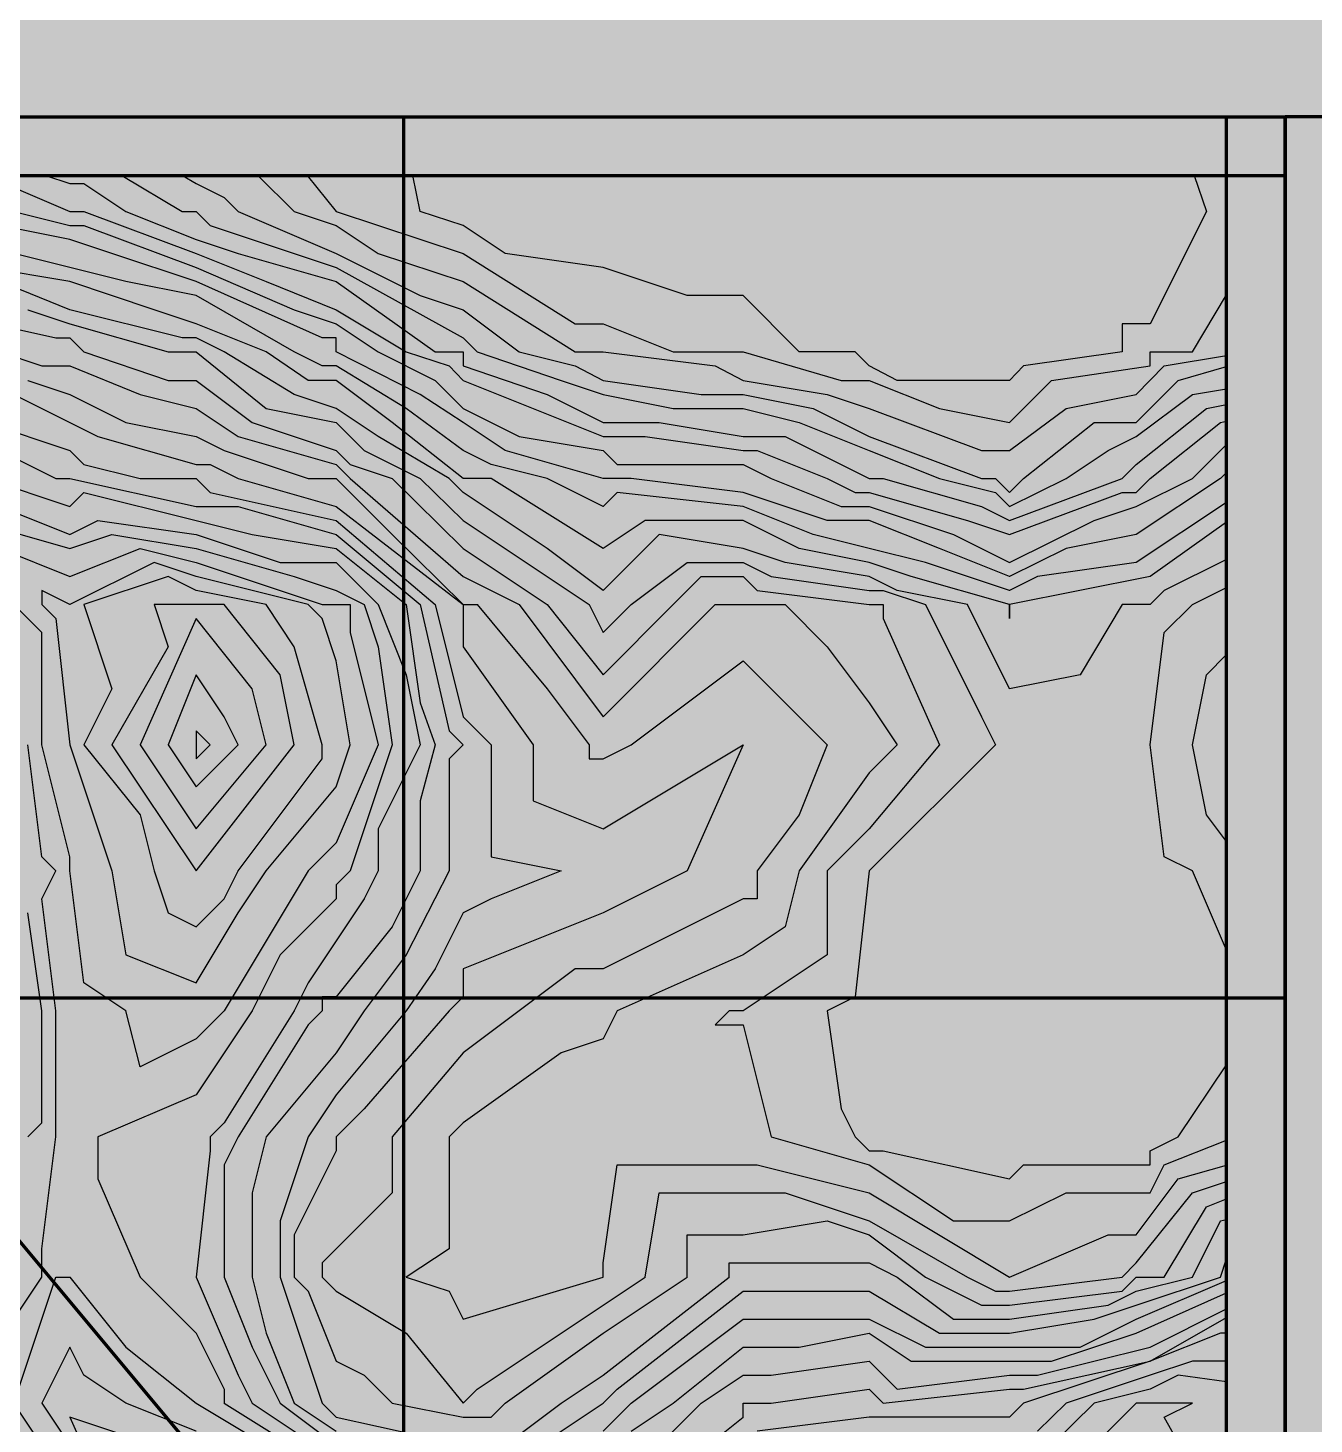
# Model space of a CAD drawing. Header units: millimetres. Extents: x 401 to 30661, y 2016 to 22119.
# Drawn here: x 7411 to 9600, y 12890 to 15267 of the extents above; entities that cross this region are included whole.
import ezdxf

# ---------------------------------------------------------------- set-up
doc = ezdxf.new("R2010")
doc.units = ezdxf.units.MM
doc.layers.add('3RD', color=140, linetype='Continuous', lineweight=25, true_color=0x7debff)
doc.layers.add('4TH DETAILS', color=125, linetype='Continuous', lineweight=15, true_color=0x39ffb0)
doc.layers.add('BACKGROUND', color=7, linetype='Continuous', true_color=0x000000)
for name, color, linetype, lineweight, true_color, transparency in [('GLOW-CYAN', 7, 'Continuous', 100, 0x7debff, 0.8), ('GLOW-CYAN-2', 7, 'Continuous', 50, 0x7debff, 0.8), ('GLOW-EMERALD-2', 7, 'Continuous', 30, 0x39ffb0, 0.8)]:
    doc.layers.add(name, color=color, linetype=linetype, lineweight=lineweight, true_color=true_color, transparency=transparency)
doc.layers.add('LAYOUT', color=83, linetype='Continuous', lineweight=50, true_color=0x7debff, plot=False)

msp = doc.modelspace()

# ---------------------------------------------------------------- hatches: boundary and pattern name
at = {"layer": 'BACKGROUND'}
h = msp.add_hatch(color=256, dxfattribs=at)
h.dxf.hatch_style = 1
h.paths.add_polyline_path([(400.723, 2015.745), (30660.634, 2015.745), (30660.634, 22119.328), (400.723, 22119.328)])

# ---------------------------------------------------------------- linework, layer by layer
at = {"layer": '3RD'}
msp.add_lwpolyline([(2050.723, 10665.853), (9450.723, 10665.853), (9450.723, 15015.853), (2050.723, 15015.853)], close=True, dxfattribs=at)
at = {"layer": '4TH DETAILS'}
for points in [[(2050.723, 10665.853), (9450.723, 10665.853), (9450.723, 15015.853), (2050.723, 15015.853)], [(7601.503, 14380.58), (7696.884, 14356.734), (7911.493, 14285.198), (7935.338, 14285.198), (7959.183, 14285.198), (7959.183, 14237.508), (8006.874, 14046.745), (7935.338, 13879.827), (7887.647, 13832.136), (7816.111, 13712.91), (7744.575, 13593.683), (7696.884, 13545.992), (7601.503, 13498.301), (7577.658, 13593.683), (7506.122, 13641.374), (7482.276, 13832.136), (7482.276, 13855.982), (7434.585, 14046.745), (7434.585, 14237.508), (7386.895, 14285.198), (7363.049, 14380.58), (7482.276, 14332.889)], [(7625.348, 14356.734), (7482.276, 14285.198), (7434.585, 14309.044), (7434.585, 14285.198), (7458.431, 14261.353), (7482.276, 14046.745), (7553.812, 13832.136), (7577.658, 13689.064), (7696.884, 13641.374), (7768.421, 13760.6), (7816.111, 13832.136), (7935.338, 13975.209), (7959.183, 14046.745), (7935.338, 14189.817), (7911.493, 14261.353), (7887.647, 14285.198), (7696.884, 14332.889)], [(7649.194, 14332.889), (7506.122, 14285.198), (7553.812, 14142.126), (7506.122, 14046.745), (7601.503, 13927.518), (7625.348, 13832.136), (7649.194, 13760.6), (7696.884, 13736.755), (7744.575, 13784.446), (7768.421, 13832.136), (7911.493, 14022.899), (7911.493, 14046.745), (7863.802, 14213.662), (7816.111, 14285.198), (7696.884, 14309.044)], [(7673.039, 14285.198), (7625.348, 14285.198), (7649.194, 14213.662), (7553.812, 14046.745), (7696.884, 13832.136), (7863.802, 14046.745), (7839.957, 14165.971), (7744.575, 14285.198), (7696.884, 14285.198)], [(7696.884, 14261.353), (7601.503, 14046.745), (7696.884, 13903.672), (7816.111, 14046.745), (7792.266, 14142.126)], [(7696.884, 14165.971), (7649.194, 14046.745), (7696.884, 13975.209), (7768.421, 14046.745), (7744.575, 14094.435)], [(7696.884, 14070.59), (7696.884, 14046.745), (7696.884, 14022.899), (7720.73, 14046.745)]]:
    msp.add_lwpolyline(points, close=True, dxfattribs=at)
for points in [[(7338.584, 15015.853), (7482.276, 14954.271), (7506.122, 14954.271), (7696.884, 14882.735), (7816.111, 14835.044), (7935.338, 14787.354), (8054.565, 14715.817), (8127.504, 14691.972), (8151.349, 14666.724), (8270.576, 14619.033), (8389.803, 14571.343), (8461.339, 14571.343), (8628.256, 14547.497), (8652.102, 14547.497), (8771.328, 14499.807), (8819.019, 14475.961), (8842.864, 14475.961), (9009.782, 14428.27), (9081.318, 14404.425), (9273.484, 14475.961), (9297.329, 14475.961), (9321.174, 14499.807), (9440.401, 14595.188), (9450.723, 14597.768)], [(7440.602, 15015.853), (7482.276, 15001.962), (7506.122, 15001.962), (7577.658, 14954.271), (7696.884, 14906.58), (7768.421, 14882.735), (7935.338, 14835.044), (8103.658, 14715.817), (8151.349, 14715.817), (8151.349, 14691.972), (8294.421, 14642.879), (8389.803, 14595.188), (8485.184, 14595.188), (8628.256, 14571.343), (8699.792, 14571.343), (8842.864, 14499.807), (8866.71, 14499.807), (9033.627, 14452.116), (9081.318, 14428.27), (9273.484, 14499.807), (9297.329, 14523.652), (9416.556, 14619.033), (9450.723, 14625.867)], [(7570.402, 15015.853), (7673.039, 14954.271), (7696.884, 14954.271), (7720.73, 14930.426), (7935.338, 14858.89), (8151.349, 14739.663), (8175.194, 14715.817), (8318.267, 14666.724), (8389.803, 14642.879), (8509.029, 14619.033), (8628.256, 14619.033), (8723.638, 14595.188), (8842.864, 14547.497), (8962.091, 14499.807), (9057.473, 14475.961), (9081.318, 14452.116), (9178.102, 14499.807), (9249.638, 14547.497), (9297.329, 14571.343), (9392.71, 14642.879), (9450.723, 14652.547)], [(7673.732, 15015.853), (7696.884, 15001.962), (7744.575, 14978.116), (7768.421, 14954.271), (7935.338, 14882.735), (8078.41, 14811.199), (8151.349, 14787.354), (8246.73, 14715.817), (8342.112, 14691.972), (8389.803, 14666.724), (8556.72, 14642.879), (8628.256, 14642.879), (8747.483, 14619.033), (8842.864, 14571.343), (9033.627, 14499.807), (9057.473, 14499.807), (9081.318, 14475.961), (9105.163, 14499.807), (9225.793, 14595.188), (9297.329, 14595.188), (9368.865, 14666.724), (9450.723, 14690.8)], [(7802.22, 15015.853), (7863.802, 14954.271), (7935.338, 14930.426), (8006.874, 14882.735), (8151.349, 14835.044), (8342.112, 14715.817), (8365.957, 14715.817), (8389.803, 14715.817), (8580.565, 14691.972), (8628.256, 14666.724), (8771.328, 14642.879), (8842.864, 14619.033), (9033.627, 14547.497), (9081.318, 14547.497), (9178.102, 14619.033), (9297.329, 14642.879), (9345.02, 14691.972), (9450.723, 14709.589)], [(7886.072, 15015.853), (7935.338, 14954.271), (8151.349, 14882.735), (8342.112, 14763.508), (8389.803, 14763.508), (8509.029, 14715.817), (8604.411, 14715.817), (8628.256, 14715.817), (8795.174, 14666.724), (8842.864, 14666.724), (8962.091, 14619.033), (9081.318, 14595.188), (9152.854, 14666.724), (9321.174, 14691.972), (9321.174, 14715.817), (9392.71, 14715.817), (9450.723, 14812.504)], [(9396.028, 15015.853), (9416.556, 14954.271), (9321.174, 14763.508), (9273.484, 14763.508), (9273.484, 14715.817), (9105.163, 14691.972), (9081.318, 14666.724), (8890.555, 14666.724), (8842.864, 14691.972), (8819.019, 14715.817), (8723.638, 14715.817), (8628.256, 14811.199), (8532.875, 14811.199), (8389.803, 14858.89), (8222.885, 14882.735), (8151.349, 14930.426), (8078.41, 14954.271), (8066.094, 15015.853)], [(9450.723, 14510.128), (9440.401, 14499.807), (9297.329, 14404.425), (9178.102, 14380.58), (9081.318, 14332.889), (8962.091, 14380.58), (8842.864, 14428.27), (8771.328, 14428.27), (8628.256, 14475.961), (8437.493, 14499.807), (8389.803, 14499.807), (8222.885, 14547.497), (8151.349, 14595.188), (8078.41, 14642.879), (7935.338, 14715.817), (7935.338, 14739.663), (7911.493, 14739.663), (7696.884, 14835.044), (7553.812, 14882.735), (7482.276, 14906.58), (7243.823, 14954.271)], [(7386.895, 14954.271), (7482.276, 14930.426), (7506.122, 14930.426), (7696.884, 14858.89), (7863.802, 14787.354), (7935.338, 14763.508), (8006.874, 14715.817), (8103.658, 14666.724), (8151.349, 14619.033), (8246.73, 14571.343), (8389.803, 14547.497), (8413.648, 14523.652), (8628.256, 14523.652), (8675.947, 14499.807), (8795.174, 14452.116), (8842.864, 14452.116), (8985.937, 14404.425), (9081.318, 14356.734), (9225.793, 14428.27), (9297.329, 14452.116), (9392.71, 14499.807), (9450.723, 14557.819)], [(9450.723, 14458.997), (9297.329, 14356.734), (9129.009, 14332.889), (9081.318, 14309.044), (8938.246, 14356.734), (8842.864, 14380.58), (8747.483, 14404.425), (8628.256, 14452.116), (8413.648, 14475.961), (8389.803, 14452.116), (8294.421, 14499.807), (8199.04, 14523.652), (8151.349, 14547.497), (8054.565, 14619.033), (7935.338, 14691.972), (7911.493, 14691.972), (7863.802, 14715.817), (7696.884, 14811.199), (7577.658, 14835.044), (7482.276, 14858.89), (7291.513, 14906.58)], [(9450.723, 14425.423), (9321.174, 14332.889), (9081.318, 14285.198), (9081.318, 14261.353), (9081.318, 14285.198), (8914.401, 14332.889), (8842.864, 14356.734), (8723.638, 14380.58), (8628.256, 14428.27), (8461.339, 14428.27), (8389.803, 14380.58), (8199.04, 14499.807), (8175.194, 14499.807), (8151.349, 14499.807), (8030.72, 14595.188), (7935.338, 14666.724), (7887.647, 14666.724), (7816.111, 14715.817), (7696.884, 14763.508), (7625.348, 14787.354), (7482.276, 14835.044), (7339.204, 14858.89)], [(9450.723, 14361.895), (9345.02, 14309.044), (9321.174, 14285.198), (9273.484, 14285.198), (9201.948, 14165.971), (9081.318, 14142.126), (9009.782, 14285.198), (8890.555, 14309.044), (8842.864, 14332.889), (8699.792, 14356.734), (8628.256, 14380.58), (8485.184, 14404.425), (8389.803, 14309.044), (8294.421, 14380.58), (8151.349, 14475.961), (8127.504, 14499.807), (8006.874, 14571.343), (7935.338, 14619.033), (7863.802, 14642.879), (7744.575, 14715.817), (7696.884, 14739.663), (7673.039, 14739.663), (7482.276, 14787.354), (7363.049, 14835.044)], [(7243.823, 14787.354), (7458.431, 14739.663), (7482.276, 14739.663), (7506.122, 14715.817), (7649.194, 14666.724), (7696.884, 14666.724), (7792.266, 14595.188), (7935.338, 14547.497), (7959.183, 14523.652), (8030.72, 14499.807), (8151.349, 14380.58), (8294.421, 14285.198), (8389.803, 14165.971), (8509.029, 14285.198), (8556.72, 14332.889), (8628.256, 14332.889), (8652.102, 14309.044), (8842.864, 14285.198), (8866.71, 14285.198), (8866.71, 14261.353), (8962.091, 14046.745), (8842.864, 13903.672), (8771.328, 13832.136), (8771.328, 13689.064), (8628.256, 13593.683), (8604.411, 13593.683), (8580.565, 13569.837), (8628.256, 13569.837), (8675.947, 13379.075), (8842.864, 13331.384), (8985.937, 13236.002), (9081.318, 13236.002), (9178.102, 13283.693), (9321.174, 13283.693), (9345.02, 13331.384), (9450.723, 13373.665)], [(7410.74, 14787.354), (7482.276, 14763.508), (7649.194, 14715.817), (7673.039, 14715.817), (7696.884, 14715.817), (7816.111, 14619.033), (7935.338, 14595.188), (7983.029, 14547.497), (8078.41, 14499.807), (8151.349, 14428.27), (8365.957, 14285.198), (8389.803, 14237.508), (8437.493, 14285.198), (8532.875, 14356.734), (8628.256, 14356.734), (8675.947, 14332.889), (8842.864, 14309.044), (8866.71, 14309.044), (8938.246, 14285.198), (9033.627, 14094.435), (9057.473, 14046.745), (8842.864, 13832.136), (8819.019, 13617.528), (8771.328, 13593.683), (8795.174, 13426.765), (8819.019, 13379.075), (8842.864, 13355.229), (8866.71, 13355.229), (9081.318, 13307.538), (9105.163, 13331.384), (9321.174, 13331.384), (9321.174, 13355.229), (9368.865, 13379.075), (9450.723, 13501.861)], [(7363.049, 14715.817), (7434.585, 14691.972), (7482.276, 14691.972), (7601.503, 14642.879), (7696.884, 14619.033), (7768.421, 14571.343), (7935.338, 14523.652), (7959.183, 14499.807), (8151.349, 14332.889), (8246.73, 14285.198), (8389.803, 14094.435), (8580.565, 14285.198), (8604.411, 14285.198), (8628.256, 14285.198), (8699.792, 14285.198), (8771.328, 14213.662), (8842.864, 14118.281), (8890.555, 14046.745), (8842.864, 13999.054), (8723.638, 13832.136), (8699.792, 13736.755), (8628.256, 13689.064), (8413.648, 13593.683), (8389.803, 13545.992), (8318.267, 13522.147), (8151.349, 13402.92), (8127.504, 13379.075), (8127.504, 13188.312), (8054.565, 13140.621), (8127.504, 13116.776), (8151.349, 13069.085), (8389.803, 13140.621), (8389.803, 13164.466), (8413.648, 13331.384), (8628.256, 13331.384), (8652.102, 13331.384), (8842.864, 13283.693), (9081.318, 13140.621), (9249.638, 13212.157), (9297.329, 13212.157), (9368.865, 13307.538), (9450.723, 13330.926)], [(7410.74, 14666.724), (7482.276, 14642.879), (7577.658, 14595.188), (7696.884, 14571.343), (7744.575, 14547.497), (7887.647, 14499.807), (7935.338, 14499.807), (8030.72, 14404.425), (8151.349, 14285.198), (8175.194, 14285.198), (8294.421, 14142.126), (8365.957, 14046.745), (8365.957, 14022.899), (8389.803, 14022.899), (8437.493, 14046.745), (8628.256, 14189.817), (8699.792, 14118.281), (8771.328, 14046.745), (8723.638, 13927.518), (8652.102, 13832.136), (8652.102, 13784.446), (8628.256, 13784.446), (8532.875, 13736.755), (8389.803, 13665.219), (8342.112, 13665.219), (8246.73, 13593.683), (8151.349, 13522.147), (8030.72, 13379.075), (8030.72, 13283.693), (7935.338, 13188.312), (7911.493, 13164.466), (7911.493, 13140.621), (7935.338, 13116.776), (8054.565, 13045.239), (8151.349, 12926.013), (8175.194, 12949.858), (8389.803, 13092.93), (8461.339, 13140.621), (8485.184, 13283.693), (8628.256, 13283.693), (8699.792, 13283.693), (8842.864, 13236.002), (9009.782, 13140.621), (9057.473, 13116.776), (9081.318, 13116.776), (9273.484, 13140.621), (9297.329, 13164.466), (9392.71, 13283.693), (9450.723, 13303.031)], [(7386.895, 14642.879), (7482.276, 14595.188), (7529.967, 14571.343), (7696.884, 14523.652), (7720.73, 14523.652), (7768.421, 14499.807), (7935.338, 14452.116), (8151.349, 14285.198), (8151.349, 14213.662), (8270.576, 14046.745), (8270.576, 13951.363), (8389.803, 13903.672), (8628.256, 14046.745), (8532.875, 13832.136), (8389.803, 13760.6), (8270.576, 13712.91), (8151.349, 13665.219), (8151.349, 13617.528), (8127.504, 13593.683), (7983.029, 13426.765), (7935.338, 13379.075), (7935.338, 13355.229), (7863.802, 13212.157), (7863.802, 13140.621), (7887.647, 13116.776), (7935.338, 12997.549), (7983.029, 12973.703), (8030.72, 12926.013), (8151.349, 12902.167), (8199.04, 12902.167), (8222.885, 12926.013), (8389.803, 13045.239), (8532.875, 13140.621), (8532.875, 13212.157), (8628.256, 13212.157), (8771.328, 13236.002), (8842.864, 13212.157), (8938.246, 13140.621), (9033.627, 13092.93), (9081.318, 13092.93), (9273.484, 13116.776), (9297.329, 13140.621), (9345.02, 13140.621), (9416.556, 13259.848), (9450.723, 13273.514)], [(7339.204, 14595.188), (7482.276, 14547.497), (7506.122, 14523.652), (7601.503, 14499.807), (7696.884, 14499.807), (7720.73, 14475.961), (7935.338, 14428.27), (8103.658, 14285.198), (8151.349, 14094.435), (8199.04, 14046.745), (8199.04, 13855.982), (8318.267, 13832.136), (8199.04, 13784.446), (8151.349, 13760.6), (8103.658, 13665.219), (8054.565, 13593.683), (7935.338, 13450.611), (7887.647, 13379.075), (7839.957, 13236.002), (7839.957, 13140.621), (7863.802, 13069.085), (7911.493, 12926.013), (7935.338, 12902.167), (8151.349, 12854.477)], [(7315.359, 14571.343), (7458.431, 14499.807), (7482.276, 14499.807), (7696.884, 14452.116), (7768.421, 14452.116), (7935.338, 14404.425), (8078.41, 14285.198), (8127.504, 14070.59), (8151.349, 14046.745), (8127.504, 14022.899), (8127.504, 13832.136), (8054.565, 13689.064), (7983.029, 13593.683), (7935.338, 13522.147), (7816.111, 13379.075), (7792.266, 13283.693), (7792.266, 13140.621), (7816.111, 13045.239), (7863.802, 12926.013), (7935.338, 12878.322)], [(7243.823, 14499.807), (7482.276, 14404.425), (7529.967, 14428.27), (7696.884, 14404.425), (7839.957, 14356.734), (7935.338, 14356.734), (8006.874, 14285.198), (8054.565, 14165.971), (8078.41, 14046.745), (8006.874, 13903.672), (8006.874, 13832.136), (7983.029, 13784.446), (7935.338, 13712.91), (7887.647, 13641.374), (7863.802, 13593.683), (7744.575, 13402.92), (7720.73, 13379.075), (7720.73, 13355.229), (7696.884, 13140.621), (7768.421, 12973.703), (7792.266, 12926.013), (7935.338, 12830.631)], [(7339.204, 14499.807), (7482.276, 14452.116), (7506.122, 14475.961), (7696.884, 14428.27), (7792.266, 14404.425), (7935.338, 14380.58), (8054.565, 14285.198), (8078.41, 14118.281), (8103.658, 14046.745), (8078.41, 13951.363), (8078.41, 13832.136), (8030.72, 13736.755), (7935.338, 13617.528), (7911.493, 13617.528), (7911.493, 13593.683), (7887.647, 13569.837), (7768.421, 13379.075), (7744.575, 13331.384), (7744.575, 13140.621), (7792.266, 13021.394), (7839.957, 12926.013), (7935.338, 12854.477)], [(7315.359, 14428.27), (7482.276, 14380.58), (7553.812, 14404.425), (7696.884, 14380.58), (7863.802, 14332.889), (7935.338, 14309.044), (7983.029, 14285.198), (8006.874, 14213.662), (8030.72, 14046.745), (7959.183, 13832.136), (7935.338, 13808.291), (7935.338, 13784.446), (7839.957, 13689.064), (7792.266, 13593.683), (7696.884, 13450.611), (7529.967, 13379.075), (7529.967, 13307.538), (7601.503, 13140.621), (7649.194, 13092.93), (7696.884, 13045.239), (7744.575, 12949.858), (7744.575, 12926.013), (7935.338, 12806.786)], [(9450.723, 13696.775), (9392.71, 13832.136), (9345.02, 13855.982), (9321.174, 14046.745), (9345.02, 14237.508), (9392.71, 14285.198), (9450.723, 14314.204)], [(9450.723, 13881.962), (9416.556, 13927.518), (9392.71, 14046.745), (9416.556, 14165.971), (9450.723, 14200.138)], [(7386.895, 13069.085), (7434.585, 13140.621), (7434.585, 13188.312), (7458.431, 13379.075), (7458.431, 13593.683), (7434.585, 13784.446), (7458.431, 13832.136), (7434.585, 13855.982), (7410.74, 14046.745)], [(7410.74, 13379.075), (7434.585, 13402.92), (7434.585, 13593.683), (7410.74, 13760.6)], [(8222.885, 12854.477), (8318.267, 12926.013), (8389.803, 12973.703), (8604.411, 13140.621), (8604.411, 13164.466), (8628.256, 13164.466), (8819.019, 13164.466), (8842.864, 13164.466), (8890.555, 13140.621), (8985.937, 13069.085), (9081.318, 13069.085), (9249.638, 13092.93), (9297.329, 13116.776), (9392.71, 13140.621), (9440.401, 13236.002), (9450.723, 13238.583)], [(8246.73, 12830.631), (8389.803, 12926.013), (8413.648, 12949.858), (8628.256, 13116.776), (8819.019, 13116.776), (8842.864, 13116.776), (8962.091, 13045.239), (9081.318, 13045.239), (9225.793, 13069.085), (9297.329, 13092.93), (9440.401, 13140.621), (9450.723, 13171.585)], [(7482.276, 12782.941), (7386.895, 12926.013), (7458.431, 13140.621), (7482.276, 13140.621), (7577.658, 13021.394), (7696.884, 12926.013), (7935.338, 12782.941)], [(8389.803, 12878.322), (8413.648, 12902.167), (8437.493, 12926.013), (8628.256, 13069.085), (8771.328, 13069.085), (8842.864, 13069.085), (8938.246, 13021.394), (9081.318, 13021.394), (9201.948, 13021.394), (9297.329, 13069.085), (9450.723, 13134.825)], [(8437.493, 12878.322), (8509.029, 12926.013), (8628.256, 13021.394), (8723.638, 13021.394), (8842.864, 13045.239), (8914.401, 12997.549), (9081.318, 12997.549), (9152.854, 12997.549), (9297.329, 13045.239), (9450.723, 13113.414)], [(8461.339, 12830.631), (8556.72, 12926.013), (8628.256, 12973.703), (8675.947, 12973.703), (8842.864, 12997.549), (8890.555, 12949.858), (9081.318, 12973.703), (9129.009, 12973.703), (9321.174, 13021.394), (9450.723, 13086.168)], [(8509.029, 12806.786), (8628.256, 12902.167), (8628.256, 12926.013), (8675.947, 12926.013), (8842.864, 12949.858), (8866.71, 12926.013), (9081.318, 12949.858), (9105.163, 12949.858), (9321.174, 12997.549), (9450.723, 13071.576)], [(9450.723, 13045.239), (9440.401, 13045.239), (9321.174, 12997.549), (9105.163, 12926.013), (9081.318, 12902.167), (8866.71, 12902.167), (8842.864, 12902.167), (8652.102, 12878.322)], [(7696.884, 12878.322), (7577.658, 12926.013), (7506.122, 12973.703), (7482.276, 13021.394), (7434.585, 12926.013), (7482.276, 12854.477)], [(9450.723, 12997.549), (9392.71, 12997.549), (9321.174, 12973.703), (9178.102, 12926.013), (9129.009, 12878.322)], [(9450.723, 12962.009), (9368.865, 12973.703), (9321.174, 12949.858), (9225.793, 12926.013), (9152.854, 12854.477)], [(9450.723, 12711.902), (9345.02, 12902.167), (9392.71, 12926.013), (9321.174, 12926.013), (9297.329, 12926.013), (9178.102, 12806.786)], [(7696.884, 12830.631), (7482.276, 12902.167), (7577.658, 12687.559)]]:
    msp.add_lwpolyline(points, dxfattribs=at)
at = {"layer": 'GLOW-CYAN'}
msp.add_line((9550.723, 15014.575), (9550.723, 6214.575), dxfattribs=at)
for points in [[(550.723, 15115.853), (9550.723, 15115.853)], [(5800.723, 15115.853), (9550.723, 10615.853)], [(8050.723, 6115.853), (8050.723, 15115.853)], [(9450.723, 6115.853), (9450.723, 15115.853)], [(9550.723, 6115.853), (9550.723, 15115.853)], [(9550.723, 6115.853), (9550.723, 15115.853)], [(550.723, 15015.853), (9550.723, 15015.853)], [(550.723, 13615.853), (9550.723, 13615.853)]]:
    msp.add_lwpolyline(points, dxfattribs=at)
msp.add_lwpolyline([(18550.723, 15115.853), (9550.723, 15115.853), (9550.723, 6115.853), (18550.723, 6115.853)], close=True, dxfattribs=at)
at = {"layer": 'GLOW-CYAN-2'}
msp.add_lwpolyline([(2050.723, 10665.853), (9450.723, 10665.853), (9450.723, 15015.853), (2050.723, 15015.853)], close=True, dxfattribs=at)
at = {"layer": 'GLOW-EMERALD-2'}
for points in [[(2050.723, 10665.853), (9450.723, 10665.853), (9450.723, 15015.853), (2050.723, 15015.853)], [(7601.503, 14380.58), (7696.884, 14356.734), (7911.493, 14285.198), (7935.338, 14285.198), (7959.183, 14285.198), (7959.183, 14237.508), (8006.874, 14046.745), (7935.338, 13879.827), (7887.647, 13832.136), (7816.111, 13712.91), (7744.575, 13593.683), (7696.884, 13545.992), (7601.503, 13498.301), (7577.658, 13593.683), (7506.122, 13641.374), (7482.276, 13832.136), (7482.276, 13855.982), (7434.585, 14046.745), (7434.585, 14237.508), (7386.895, 14285.198), (7363.049, 14380.58), (7482.276, 14332.889)], [(7625.348, 14356.734), (7482.276, 14285.198), (7434.585, 14309.044), (7434.585, 14285.198), (7458.431, 14261.353), (7482.276, 14046.745), (7553.812, 13832.136), (7577.658, 13689.064), (7696.884, 13641.374), (7768.421, 13760.6), (7816.111, 13832.136), (7935.338, 13975.209), (7959.183, 14046.745), (7935.338, 14189.817), (7911.493, 14261.353), (7887.647, 14285.198), (7696.884, 14332.889)], [(7649.194, 14332.889), (7506.122, 14285.198), (7553.812, 14142.126), (7506.122, 14046.745), (7601.503, 13927.518), (7625.348, 13832.136), (7649.194, 13760.6), (7696.884, 13736.755), (7744.575, 13784.446), (7768.421, 13832.136), (7911.493, 14022.899), (7911.493, 14046.745), (7863.802, 14213.662), (7816.111, 14285.198), (7696.884, 14309.044)], [(7673.039, 14285.198), (7625.348, 14285.198), (7649.194, 14213.662), (7553.812, 14046.745), (7696.884, 13832.136), (7863.802, 14046.745), (7839.957, 14165.971), (7744.575, 14285.198), (7696.884, 14285.198)], [(7696.884, 14261.353), (7601.503, 14046.745), (7696.884, 13903.672), (7816.111, 14046.745), (7792.266, 14142.126)], [(7696.884, 14165.971), (7649.194, 14046.745), (7696.884, 13975.209), (7768.421, 14046.745), (7744.575, 14094.435)], [(7696.884, 14070.59), (7696.884, 14046.745), (7696.884, 14022.899), (7720.73, 14046.745)]]:
    msp.add_lwpolyline(points, close=True, dxfattribs=at)
for points in [[(7338.584, 15015.853), (7482.276, 14954.271), (7506.122, 14954.271), (7696.884, 14882.735), (7816.111, 14835.044), (7935.338, 14787.354), (8054.565, 14715.817), (8127.504, 14691.972), (8151.349, 14666.724), (8270.576, 14619.033), (8389.803, 14571.343), (8461.339, 14571.343), (8628.256, 14547.497), (8652.102, 14547.497), (8771.328, 14499.807), (8819.019, 14475.961), (8842.864, 14475.961), (9009.782, 14428.27), (9081.318, 14404.425), (9273.484, 14475.961), (9297.329, 14475.961), (9321.174, 14499.807), (9440.401, 14595.188), (9450.723, 14597.768)], [(7440.602, 15015.853), (7482.276, 15001.962), (7506.122, 15001.962), (7577.658, 14954.271), (7696.884, 14906.58), (7768.421, 14882.735), (7935.338, 14835.044), (8103.658, 14715.817), (8151.349, 14715.817), (8151.349, 14691.972), (8294.421, 14642.879), (8389.803, 14595.188), (8485.184, 14595.188), (8628.256, 14571.343), (8699.792, 14571.343), (8842.864, 14499.807), (8866.71, 14499.807), (9033.627, 14452.116), (9081.318, 14428.27), (9273.484, 14499.807), (9297.329, 14523.652), (9416.556, 14619.033), (9450.723, 14625.867)], [(7570.402, 15015.853), (7673.039, 14954.271), (7696.884, 14954.271), (7720.73, 14930.426), (7935.338, 14858.89), (8151.349, 14739.663), (8175.194, 14715.817), (8318.267, 14666.724), (8389.803, 14642.879), (8509.029, 14619.033), (8628.256, 14619.033), (8723.638, 14595.188), (8842.864, 14547.497), (8962.091, 14499.807), (9057.473, 14475.961), (9081.318, 14452.116), (9178.102, 14499.807), (9249.638, 14547.497), (9297.329, 14571.343), (9392.71, 14642.879), (9450.723, 14652.547)], [(7673.732, 15015.853), (7696.884, 15001.962), (7744.575, 14978.116), (7768.421, 14954.271), (7935.338, 14882.735), (8078.41, 14811.199), (8151.349, 14787.354), (8246.73, 14715.817), (8342.112, 14691.972), (8389.803, 14666.724), (8556.72, 14642.879), (8628.256, 14642.879), (8747.483, 14619.033), (8842.864, 14571.343), (9033.627, 14499.807), (9057.473, 14499.807), (9081.318, 14475.961), (9105.163, 14499.807), (9225.793, 14595.188), (9297.329, 14595.188), (9368.865, 14666.724), (9450.723, 14690.8)], [(7802.22, 15015.853), (7863.802, 14954.271), (7935.338, 14930.426), (8006.874, 14882.735), (8151.349, 14835.044), (8342.112, 14715.817), (8365.957, 14715.817), (8389.803, 14715.817), (8580.565, 14691.972), (8628.256, 14666.724), (8771.328, 14642.879), (8842.864, 14619.033), (9033.627, 14547.497), (9081.318, 14547.497), (9178.102, 14619.033), (9297.329, 14642.879), (9345.02, 14691.972), (9450.723, 14709.589)], [(7886.072, 15015.853), (7935.338, 14954.271), (8151.349, 14882.735), (8342.112, 14763.508), (8389.803, 14763.508), (8509.029, 14715.817), (8604.411, 14715.817), (8628.256, 14715.817), (8795.174, 14666.724), (8842.864, 14666.724), (8962.091, 14619.033), (9081.318, 14595.188), (9152.854, 14666.724), (9321.174, 14691.972), (9321.174, 14715.817), (9392.71, 14715.817), (9450.723, 14812.504)], [(9396.028, 15015.853), (9416.556, 14954.271), (9321.174, 14763.508), (9273.484, 14763.508), (9273.484, 14715.817), (9105.163, 14691.972), (9081.318, 14666.724), (8890.555, 14666.724), (8842.864, 14691.972), (8819.019, 14715.817), (8723.638, 14715.817), (8628.256, 14811.199), (8532.875, 14811.199), (8389.803, 14858.89), (8222.885, 14882.735), (8151.349, 14930.426), (8078.41, 14954.271), (8066.094, 15015.853)], [(9450.723, 14510.128), (9440.401, 14499.807), (9297.329, 14404.425), (9178.102, 14380.58), (9081.318, 14332.889), (8962.091, 14380.58), (8842.864, 14428.27), (8771.328, 14428.27), (8628.256, 14475.961), (8437.493, 14499.807), (8389.803, 14499.807), (8222.885, 14547.497), (8151.349, 14595.188), (8078.41, 14642.879), (7935.338, 14715.817), (7935.338, 14739.663), (7911.493, 14739.663), (7696.884, 14835.044), (7553.812, 14882.735), (7482.276, 14906.58), (7243.823, 14954.271)], [(7386.895, 14954.271), (7482.276, 14930.426), (7506.122, 14930.426), (7696.884, 14858.89), (7863.802, 14787.354), (7935.338, 14763.508), (8006.874, 14715.817), (8103.658, 14666.724), (8151.349, 14619.033), (8246.73, 14571.343), (8389.803, 14547.497), (8413.648, 14523.652), (8628.256, 14523.652), (8675.947, 14499.807), (8795.174, 14452.116), (8842.864, 14452.116), (8985.937, 14404.425), (9081.318, 14356.734), (9225.793, 14428.27), (9297.329, 14452.116), (9392.71, 14499.807), (9450.723, 14557.819)], [(9450.723, 14458.997), (9297.329, 14356.734), (9129.009, 14332.889), (9081.318, 14309.044), (8938.246, 14356.734), (8842.864, 14380.58), (8747.483, 14404.425), (8628.256, 14452.116), (8413.648, 14475.961), (8389.803, 14452.116), (8294.421, 14499.807), (8199.04, 14523.652), (8151.349, 14547.497), (8054.565, 14619.033), (7935.338, 14691.972), (7911.493, 14691.972), (7863.802, 14715.817), (7696.884, 14811.199), (7577.658, 14835.044), (7482.276, 14858.89), (7291.513, 14906.58)], [(9450.723, 14425.423), (9321.174, 14332.889), (9081.318, 14285.198), (9081.318, 14261.353), (9081.318, 14285.198), (8914.401, 14332.889), (8842.864, 14356.734), (8723.638, 14380.58), (8628.256, 14428.27), (8461.339, 14428.27), (8389.803, 14380.58), (8199.04, 14499.807), (8175.194, 14499.807), (8151.349, 14499.807), (8030.72, 14595.188), (7935.338, 14666.724), (7887.647, 14666.724), (7816.111, 14715.817), (7696.884, 14763.508), (7625.348, 14787.354), (7482.276, 14835.044), (7339.204, 14858.89)], [(9450.723, 14361.895), (9345.02, 14309.044), (9321.174, 14285.198), (9273.484, 14285.198), (9201.948, 14165.971), (9081.318, 14142.126), (9009.782, 14285.198), (8890.555, 14309.044), (8842.864, 14332.889), (8699.792, 14356.734), (8628.256, 14380.58), (8485.184, 14404.425), (8389.803, 14309.044), (8294.421, 14380.58), (8151.349, 14475.961), (8127.504, 14499.807), (8006.874, 14571.343), (7935.338, 14619.033), (7863.802, 14642.879), (7744.575, 14715.817), (7696.884, 14739.663), (7673.039, 14739.663), (7482.276, 14787.354), (7363.049, 14835.044)], [(7243.823, 14787.354), (7458.431, 14739.663), (7482.276, 14739.663), (7506.122, 14715.817), (7649.194, 14666.724), (7696.884, 14666.724), (7792.266, 14595.188), (7935.338, 14547.497), (7959.183, 14523.652), (8030.72, 14499.807), (8151.349, 14380.58), (8294.421, 14285.198), (8389.803, 14165.971), (8509.029, 14285.198), (8556.72, 14332.889), (8628.256, 14332.889), (8652.102, 14309.044), (8842.864, 14285.198), (8866.71, 14285.198), (8866.71, 14261.353), (8962.091, 14046.745), (8842.864, 13903.672), (8771.328, 13832.136), (8771.328, 13689.064), (8628.256, 13593.683), (8604.411, 13593.683), (8580.565, 13569.837), (8628.256, 13569.837), (8675.947, 13379.075), (8842.864, 13331.384), (8985.937, 13236.002), (9081.318, 13236.002), (9178.102, 13283.693), (9321.174, 13283.693), (9345.02, 13331.384), (9450.723, 13373.665)], [(7410.74, 14787.354), (7482.276, 14763.508), (7649.194, 14715.817), (7673.039, 14715.817), (7696.884, 14715.817), (7816.111, 14619.033), (7935.338, 14595.188), (7983.029, 14547.497), (8078.41, 14499.807), (8151.349, 14428.27), (8365.957, 14285.198), (8389.803, 14237.508), (8437.493, 14285.198), (8532.875, 14356.734), (8628.256, 14356.734), (8675.947, 14332.889), (8842.864, 14309.044), (8866.71, 14309.044), (8938.246, 14285.198), (9033.627, 14094.435), (9057.473, 14046.745), (8842.864, 13832.136), (8819.019, 13617.528), (8771.328, 13593.683), (8795.174, 13426.765), (8819.019, 13379.075), (8842.864, 13355.229), (8866.71, 13355.229), (9081.318, 13307.538), (9105.163, 13331.384), (9321.174, 13331.384), (9321.174, 13355.229), (9368.865, 13379.075), (9450.723, 13501.861)], [(7363.049, 14715.817), (7434.585, 14691.972), (7482.276, 14691.972), (7601.503, 14642.879), (7696.884, 14619.033), (7768.421, 14571.343), (7935.338, 14523.652), (7959.183, 14499.807), (8151.349, 14332.889), (8246.73, 14285.198), (8389.803, 14094.435), (8580.565, 14285.198), (8604.411, 14285.198), (8628.256, 14285.198), (8699.792, 14285.198), (8771.328, 14213.662), (8842.864, 14118.281), (8890.555, 14046.745), (8842.864, 13999.054), (8723.638, 13832.136), (8699.792, 13736.755), (8628.256, 13689.064), (8413.648, 13593.683), (8389.803, 13545.992), (8318.267, 13522.147), (8151.349, 13402.92), (8127.504, 13379.075), (8127.504, 13188.312), (8054.565, 13140.621), (8127.504, 13116.776), (8151.349, 13069.085), (8389.803, 13140.621), (8389.803, 13164.466), (8413.648, 13331.384), (8628.256, 13331.384), (8652.102, 13331.384), (8842.864, 13283.693), (9081.318, 13140.621), (9249.638, 13212.157), (9297.329, 13212.157), (9368.865, 13307.538), (9450.723, 13330.926)], [(7410.74, 14666.724), (7482.276, 14642.879), (7577.658, 14595.188), (7696.884, 14571.343), (7744.575, 14547.497), (7887.647, 14499.807), (7935.338, 14499.807), (8030.72, 14404.425), (8151.349, 14285.198), (8175.194, 14285.198), (8294.421, 14142.126), (8365.957, 14046.745), (8365.957, 14022.899), (8389.803, 14022.899), (8437.493, 14046.745), (8628.256, 14189.817), (8699.792, 14118.281), (8771.328, 14046.745), (8723.638, 13927.518), (8652.102, 13832.136), (8652.102, 13784.446), (8628.256, 13784.446), (8532.875, 13736.755), (8389.803, 13665.219), (8342.112, 13665.219), (8246.73, 13593.683), (8151.349, 13522.147), (8030.72, 13379.075), (8030.72, 13283.693), (7935.338, 13188.312), (7911.493, 13164.466), (7911.493, 13140.621), (7935.338, 13116.776), (8054.565, 13045.239), (8151.349, 12926.013), (8175.194, 12949.858), (8389.803, 13092.93), (8461.339, 13140.621), (8485.184, 13283.693), (8628.256, 13283.693), (8699.792, 13283.693), (8842.864, 13236.002), (9009.782, 13140.621), (9057.473, 13116.776), (9081.318, 13116.776), (9273.484, 13140.621), (9297.329, 13164.466), (9392.71, 13283.693), (9450.723, 13303.031)], [(7386.895, 14642.879), (7482.276, 14595.188), (7529.967, 14571.343), (7696.884, 14523.652), (7720.73, 14523.652), (7768.421, 14499.807), (7935.338, 14452.116), (8151.349, 14285.198), (8151.349, 14213.662), (8270.576, 14046.745), (8270.576, 13951.363), (8389.803, 13903.672), (8628.256, 14046.745), (8532.875, 13832.136), (8389.803, 13760.6), (8270.576, 13712.91), (8151.349, 13665.219), (8151.349, 13617.528), (8127.504, 13593.683), (7983.029, 13426.765), (7935.338, 13379.075), (7935.338, 13355.229), (7863.802, 13212.157), (7863.802, 13140.621), (7887.647, 13116.776), (7935.338, 12997.549), (7983.029, 12973.703), (8030.72, 12926.013), (8151.349, 12902.167), (8199.04, 12902.167), (8222.885, 12926.013), (8389.803, 13045.239), (8532.875, 13140.621), (8532.875, 13212.157), (8628.256, 13212.157), (8771.328, 13236.002), (8842.864, 13212.157), (8938.246, 13140.621), (9033.627, 13092.93), (9081.318, 13092.93), (9273.484, 13116.776), (9297.329, 13140.621), (9345.02, 13140.621), (9416.556, 13259.848), (9450.723, 13273.514)], [(7339.204, 14595.188), (7482.276, 14547.497), (7506.122, 14523.652), (7601.503, 14499.807), (7696.884, 14499.807), (7720.73, 14475.961), (7935.338, 14428.27), (8103.658, 14285.198), (8151.349, 14094.435), (8199.04, 14046.745), (8199.04, 13855.982), (8318.267, 13832.136), (8199.04, 13784.446), (8151.349, 13760.6), (8103.658, 13665.219), (8054.565, 13593.683), (7935.338, 13450.611), (7887.647, 13379.075), (7839.957, 13236.002), (7839.957, 13140.621), (7863.802, 13069.085), (7911.493, 12926.013), (7935.338, 12902.167), (8151.349, 12854.477)], [(7315.359, 14571.343), (7458.431, 14499.807), (7482.276, 14499.807), (7696.884, 14452.116), (7768.421, 14452.116), (7935.338, 14404.425), (8078.41, 14285.198), (8127.504, 14070.59), (8151.349, 14046.745), (8127.504, 14022.899), (8127.504, 13832.136), (8054.565, 13689.064), (7983.029, 13593.683), (7935.338, 13522.147), (7816.111, 13379.075), (7792.266, 13283.693), (7792.266, 13140.621), (7816.111, 13045.239), (7863.802, 12926.013), (7935.338, 12878.322)], [(7243.823, 14499.807), (7482.276, 14404.425), (7529.967, 14428.27), (7696.884, 14404.425), (7839.957, 14356.734), (7935.338, 14356.734), (8006.874, 14285.198), (8054.565, 14165.971), (8078.41, 14046.745), (8006.874, 13903.672), (8006.874, 13832.136), (7983.029, 13784.446), (7935.338, 13712.91), (7887.647, 13641.374), (7863.802, 13593.683), (7744.575, 13402.92), (7720.73, 13379.075), (7720.73, 13355.229), (7696.884, 13140.621), (7768.421, 12973.703), (7792.266, 12926.013), (7935.338, 12830.631)], [(7339.204, 14499.807), (7482.276, 14452.116), (7506.122, 14475.961), (7696.884, 14428.27), (7792.266, 14404.425), (7935.338, 14380.58), (8054.565, 14285.198), (8078.41, 14118.281), (8103.658, 14046.745), (8078.41, 13951.363), (8078.41, 13832.136), (8030.72, 13736.755), (7935.338, 13617.528), (7911.493, 13617.528), (7911.493, 13593.683), (7887.647, 13569.837), (7768.421, 13379.075), (7744.575, 13331.384), (7744.575, 13140.621), (7792.266, 13021.394), (7839.957, 12926.013), (7935.338, 12854.477)], [(7315.359, 14428.27), (7482.276, 14380.58), (7553.812, 14404.425), (7696.884, 14380.58), (7863.802, 14332.889), (7935.338, 14309.044), (7983.029, 14285.198), (8006.874, 14213.662), (8030.72, 14046.745), (7959.183, 13832.136), (7935.338, 13808.291), (7935.338, 13784.446), (7839.957, 13689.064), (7792.266, 13593.683), (7696.884, 13450.611), (7529.967, 13379.075), (7529.967, 13307.538), (7601.503, 13140.621), (7649.194, 13092.93), (7696.884, 13045.239), (7744.575, 12949.858), (7744.575, 12926.013), (7935.338, 12806.786)], [(9450.723, 13696.775), (9392.71, 13832.136), (9345.02, 13855.982), (9321.174, 14046.745), (9345.02, 14237.508), (9392.71, 14285.198), (9450.723, 14314.204)], [(9450.723, 13881.962), (9416.556, 13927.518), (9392.71, 14046.745), (9416.556, 14165.971), (9450.723, 14200.138)], [(7386.895, 13069.085), (7434.585, 13140.621), (7434.585, 13188.312), (7458.431, 13379.075), (7458.431, 13593.683), (7434.585, 13784.446), (7458.431, 13832.136), (7434.585, 13855.982), (7410.74, 14046.745)], [(7410.74, 13379.075), (7434.585, 13402.92), (7434.585, 13593.683), (7410.74, 13760.6)], [(8222.885, 12854.477), (8318.267, 12926.013), (8389.803, 12973.703), (8604.411, 13140.621), (8604.411, 13164.466), (8628.256, 13164.466), (8819.019, 13164.466), (8842.864, 13164.466), (8890.555, 13140.621), (8985.937, 13069.085), (9081.318, 13069.085), (9249.638, 13092.93), (9297.329, 13116.776), (9392.71, 13140.621), (9440.401, 13236.002), (9450.723, 13238.583)], [(8246.73, 12830.631), (8389.803, 12926.013), (8413.648, 12949.858), (8628.256, 13116.776), (8819.019, 13116.776), (8842.864, 13116.776), (8962.091, 13045.239), (9081.318, 13045.239), (9225.793, 13069.085), (9297.329, 13092.93), (9440.401, 13140.621), (9450.723, 13171.585)], [(7482.276, 12782.941), (7386.895, 12926.013), (7458.431, 13140.621), (7482.276, 13140.621), (7577.658, 13021.394), (7696.884, 12926.013), (7935.338, 12782.941)], [(8389.803, 12878.322), (8413.648, 12902.167), (8437.493, 12926.013), (8628.256, 13069.085), (8771.328, 13069.085), (8842.864, 13069.085), (8938.246, 13021.394), (9081.318, 13021.394), (9201.948, 13021.394), (9297.329, 13069.085), (9450.723, 13134.825)], [(8437.493, 12878.322), (8509.029, 12926.013), (8628.256, 13021.394), (8723.638, 13021.394), (8842.864, 13045.239), (8914.401, 12997.549), (9081.318, 12997.549), (9152.854, 12997.549), (9297.329, 13045.239), (9450.723, 13113.414)], [(8461.339, 12830.631), (8556.72, 12926.013), (8628.256, 12973.703), (8675.947, 12973.703), (8842.864, 12997.549), (8890.555, 12949.858), (9081.318, 12973.703), (9129.009, 12973.703), (9321.174, 13021.394), (9450.723, 13086.168)], [(8509.029, 12806.786), (8628.256, 12902.167), (8628.256, 12926.013), (8675.947, 12926.013), (8842.864, 12949.858), (8866.71, 12926.013), (9081.318, 12949.858), (9105.163, 12949.858), (9321.174, 12997.549), (9450.723, 13071.576)], [(9450.723, 13045.239), (9440.401, 13045.239), (9321.174, 12997.549), (9105.163, 12926.013), (9081.318, 12902.167), (8866.71, 12902.167), (8842.864, 12902.167), (8652.102, 12878.322)], [(7696.884, 12878.322), (7577.658, 12926.013), (7506.122, 12973.703), (7482.276, 13021.394), (7434.585, 12926.013), (7482.276, 12854.477)], [(9450.723, 12997.549), (9392.71, 12997.549), (9321.174, 12973.703), (9178.102, 12926.013), (9129.009, 12878.322)], [(9450.723, 12962.009), (9368.865, 12973.703), (9321.174, 12949.858), (9225.793, 12926.013), (9152.854, 12854.477)], [(9450.723, 12711.902), (9345.02, 12902.167), (9392.71, 12926.013), (9321.174, 12926.013), (9297.329, 12926.013), (9178.102, 12806.786)], [(7696.884, 12830.631), (7482.276, 12902.167), (7577.658, 12687.559)]]:
    msp.add_lwpolyline(points, dxfattribs=at)
at = {"layer": 'LAYOUT'}
msp.add_line((9550.723, 15014.575), (9550.723, 6214.575), dxfattribs=at)
for points in [[(550.723, 15115.853), (9550.723, 15115.853)], [(5800.723, 15115.853), (9550.723, 10615.853)], [(8050.723, 6115.853), (8050.723, 15115.853)], [(9450.723, 6115.853), (9450.723, 15115.853)], [(9550.723, 6115.853), (9550.723, 15115.853)], [(9550.723, 6115.853), (9550.723, 15115.853)], [(550.723, 15015.853), (9550.723, 15015.853)], [(550.723, 13615.853), (9550.723, 13615.853)]]:
    msp.add_lwpolyline(points, dxfattribs=at)
msp.add_lwpolyline([(18550.723, 15115.853), (9550.723, 15115.853), (9550.723, 6115.853), (18550.723, 6115.853)], close=True, dxfattribs=at)

doc.saveas('drawing.dxf')
